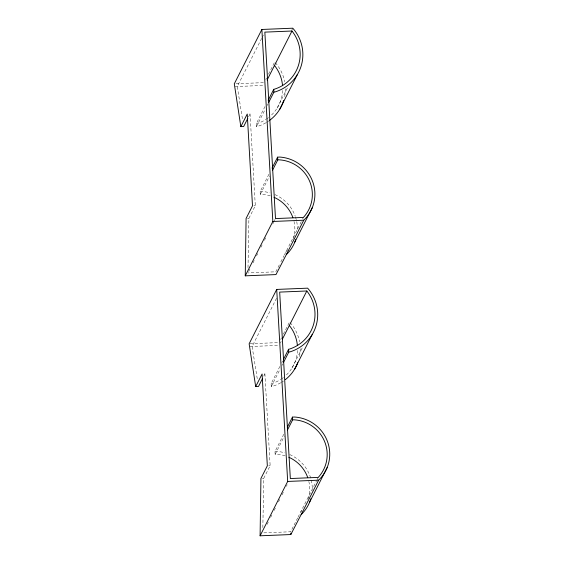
<?xml version="1.0" encoding="UTF-8"?>
<svg xmlns="http://www.w3.org/2000/svg" width="564" height="564" viewBox="0 0 564 564"><rect width="100%" height="100%" fill="white"/><g stroke="black" fill="none" stroke-linecap="round" stroke-linejoin="round"><path stroke-width="0.42" stroke-dasharray="2.82 2.11" d="M248.005 267.653L248.9 218.353L255.302 205.733L250.056 113.9L247.948 113.984M262.845 527.622L263.74 478.314L270.142 465.695L264.904 373.861L262.789 373.953M261.689 38.345L237.261 86.496L242.541 119.561M262.084 37.569L263.656 34.46M265.799 79.538L266.575 78.008M268.513 74.18L274.337 62.703M291.609 30.548L292.801 28.2M248.555 116.868L250.056 113.9M265.841 122.818A40.241 39.487 26.9 0 1 257.861 126.308L256.423 126.611L256.26 123.784L265.002 106.554M256.423 126.611L265.165 109.381M267.153 105.468L267.942 103.903M277.157 108.069L288.021 86.644M270.318 195.891A34.799 34.15 26.9 0 0 261.767 194.305L260.286 194.361L260.131 191.605L269.268 173.592M260.286 194.361L269.43 176.349M248.696 271.383L249.873 269.056M253.024 262.845L254.209 260.512M256.571 255.852L257.755 253.525M260.906 247.307L262.091 244.98M264.453 240.32L266.032 237.211M272.729 224.014L273.907 221.68M274.301 220.905L275.091 219.354M279.314 264.911L275.817 271.799L247.906 272.941M280.865 261.851L283.974 255.725M284.362 254.956L302.205 219.784M302.607 219.001L303.397 217.436M276.529 298.307L252.101 346.458L257.522 380.39M280.639 339.507L281.415 337.977M283.361 334.149L289.184 322.664M280.407 343.053L281.189 341.523M263.769 376.089L264.904 373.861M280.689 382.78A40.241 39.487 26.9 0 1 272.701 386.269L271.263 386.58L271.101 383.753L279.843 366.522M281.831 362.603L282.627 361.038M271.263 386.58L280.005 369.349M281.993 365.43L282.79 363.865M292.004 368.031L302.868 346.613M285.165 455.853A34.799 34.15 26.9 0 0 276.607 454.267L275.133 454.33L274.978 451.567L284.115 433.554M275.133 454.33L284.27 436.317M267.082 524.358L268.267 522.031M270.628 517.371L271.813 515.038M274.174 510.378L275.359 508.051M278.51 501.84L279.695 499.507M282.056 494.847L283.629 491.745M286.392 486.302L287.175 484.751M297.651 517.985L290.664 531.76L262.746 532.902M298.039 517.223L316.651 480.535M317.053 479.752L318.244 477.398M256.26 123.784L257.057 123.608A37.732 37.027 26.9 0 0 265.87 119.476M271.101 383.753L271.904 383.569A37.732 37.027 26.9 0 0 280.717 379.445M235.999 83.754L263.388 82.64M235.153 86.581L263.529 85.425M253.899 205.789L255.302 205.733M247.49 218.409L248.9 218.353M249.986 343.758L278.228 342.602M249.993 346.543L278.369 345.387M268.739 465.751L270.142 465.695M262.338 478.371L263.74 478.314M260.131 191.605L262.281 191.52A37.203 36.505 26.9 0 1 269.973 192.846M274.978 451.567L277.121 451.489A37.203 36.505 26.9 0 1 284.813 452.807M282.642 90.515A37.732 37.027 26.9 0 1 270.995 115.521M268.52 117.608A37.732 37.027 26.9 0 1 266.553 119.032M274.887 194.594A37.203 36.505 26.9 0 1 295.183 216.061M295.466 216.879A37.203 36.505 26.9 0 1 297.376 230.401M268.527 121.126A40.241 39.487 26.9 0 1 266.525 122.416M275.317 62.66A40.241 39.487 26.9 0 1 284.693 81.766M285.377 88.858A40.241 39.487 26.9 0 1 284.467 97.48M287.626 249.901A34.799 34.15 26.9 0 1 285.913 251.897M293.999 221.412A34.799 34.15 26.9 0 1 293.336 239.101M297.482 350.477A37.732 37.027 26.9 0 1 285.236 376.026M283.368 377.577A37.732 37.027 26.9 0 1 281.394 378.994M289.734 454.563A37.203 36.505 26.9 0 1 311.053 479.308M311.265 480.14A37.203 36.505 26.9 0 1 312.223 490.363M283.375 381.088A40.241 39.487 26.9 0 1 281.373 382.378M290.157 322.629A40.241 39.487 26.9 0 1 299.54 341.728M300.224 348.82A40.241 39.487 26.9 0 1 299.308 357.442M301.916 510.547A34.799 34.15 26.9 0 1 300.76 511.865M308.839 481.381A34.799 34.15 26.9 0 1 308.177 499.062"/><path stroke-width="0.85" d="M268.739 102.331L273.907 92.151L275.338 91.84A40.241 39.487 26.9 0 0 292.801 28.2L261.872 29.462L234.293 83.825L240.842 126.632L243.655 126.519L247.8 118.355M240.842 126.632L247.243 114.013L252.489 205.846L246.087 218.465L245.255 275.838L275.979 274.583L286.279 254.674A37.203 36.505 26.9 0 0 295.705 239.637M267.117 80.025L291.983 31.02L264.84 32.127L275.486 218.571L303.397 217.436A34.799 34.15 26.9 0 0 309.678 181.34A34.799 34.15 26.9 0 0 279.25 159.838L277.77 159.901L272.609 170.081M268.182 100.286L273.744 89.323L274.541 89.147A37.732 37.027 26.9 0 0 291.983 31.02M279.814 109.148L297.298 74.688M272.052 168.107L277.615 157.144L279.765 157.06A37.203 36.505 26.9 0 1 312.512 181.192A37.203 36.505 26.9 0 1 303.763 220.207L286.279 254.674M245.255 275.838L272.835 221.469L261.872 29.462M294.845 242.041L312.322 207.58M283.579 362.299L288.747 352.119L290.185 351.809A40.241 39.487 26.9 0 0 307.641 288.162L276.712 289.424L249.133 343.793L255.689 386.601L258.495 386.481L262.641 378.317M255.689 386.601L262.091 373.981L267.336 465.808L260.928 478.427L260.096 535.8L290.82 534.545L301.12 514.636A37.203 36.505 26.9 0 0 310.806 498.78M282.352 339.225L306.823 290.989L279.681 292.096L290.326 478.54L318.244 477.398A34.799 34.15 26.9 0 0 324.519 441.309A34.799 34.15 26.9 0 0 294.091 419.806L292.617 419.863L287.45 430.05M283.424 359.472L288.585 349.285L289.388 349.109A37.732 37.027 26.9 0 0 306.823 290.989M294.655 369.11L312.139 334.649M287.295 427.286L292.455 417.106L294.605 417.022A37.203 36.505 26.9 0 1 327.353 441.161A37.203 36.505 26.9 0 1 318.604 480.175L301.12 514.636M260.096 535.8L287.675 481.437L276.712 289.424M309.685 502.009L327.169 467.542M272.835 221.469L303.763 220.207M287.675 481.437L318.604 480.175M273.744 89.323L273.907 92.151M277.615 157.144L277.77 159.901M288.585 349.285L288.747 352.119M292.455 417.106L292.617 419.863M290.742 533.156L290.82 534.545M283.664 100.533A40.241 39.487 26.9 0 1 269.176 120.668M274.499 65.487A37.732 37.027 26.9 0 1 282.55 85.65M274.041 197.301A34.799 34.15 26.9 0 1 292.906 217.648M297.743 362.737A40.241 39.487 26.9 0 1 285.285 379.685M289.339 325.449A37.732 37.027 26.9 0 1 297.39 345.619M288.881 457.27A34.799 34.15 26.9 0 1 307.747 477.609"/></g></svg>
